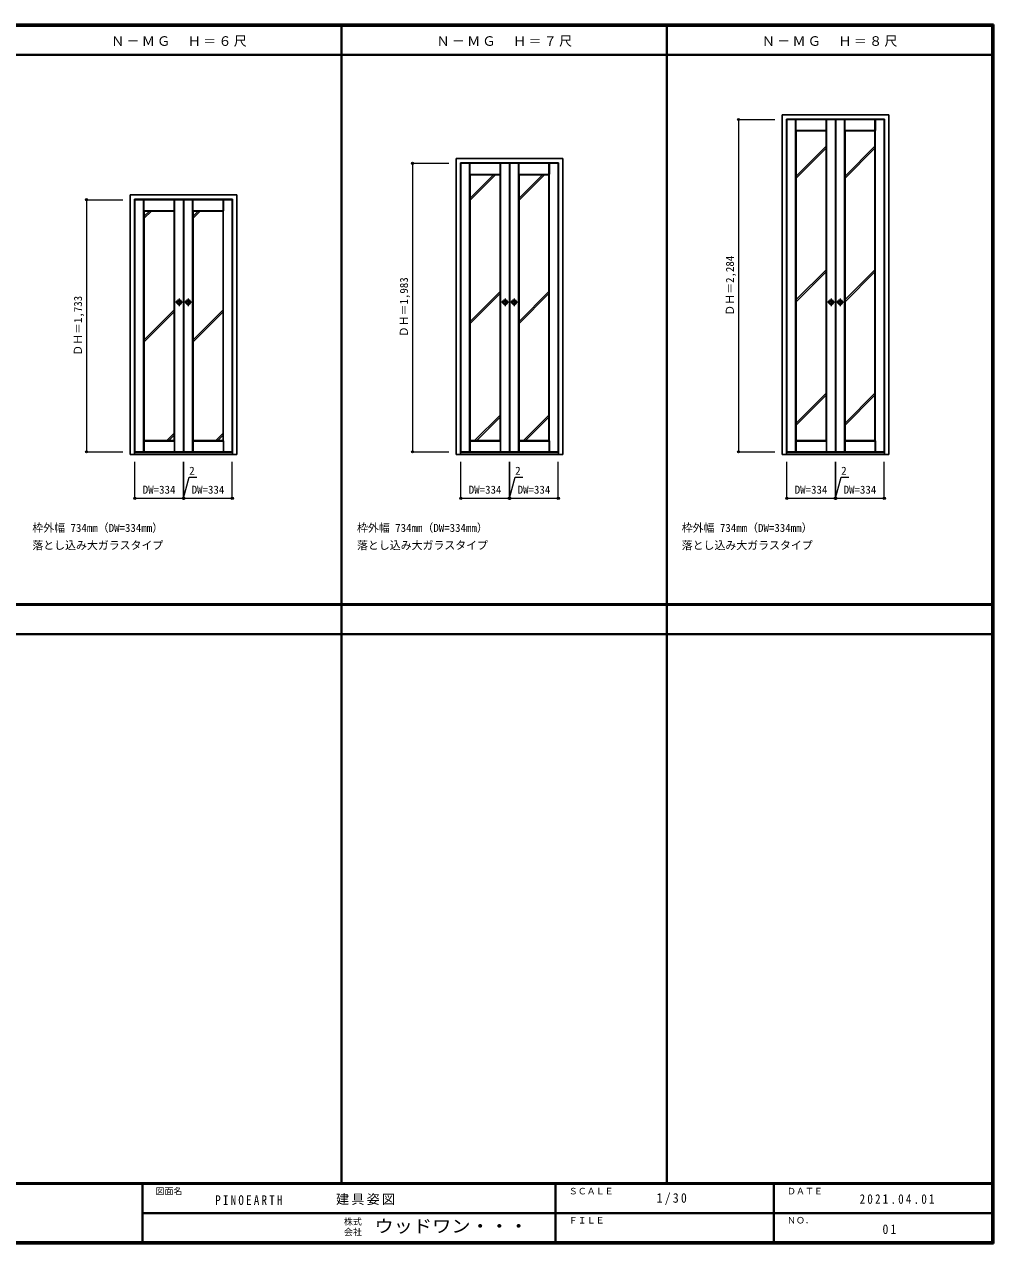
# Model space of a CAD drawing. Units: millimetres, scale not verified. Extents: x -6000 to 5700, y -4205 to 4175.
# Drawn here: x -961 to 5700, y -4205 to 4175 of the extents above; entities that cross this region are included whole.
import ezdxf
from ezdxf.enums import TextEntityAlignment as Align

# ---------------------------------------------------------------- set-up
doc = ezdxf.new("R2010")
doc.units = ezdxf.units.MM
doc.header["$LTSCALE"] = 30
doc.header["$PDMODE"] = 32
doc.header["$PDSIZE"] = 15
doc.linetypes.add('CHAIN1', pattern=[8, 5, -1, 1, -1])
for name, color, linetype, lineweight in [('0-1_通り芯', 4, 'CHAIN1', 9), ('0-2_扉', 3, 'Continuous', 25), ('0-3_仕上げ', 3, 'Continuous', 25), ('0-4_枠', 3, 'Continuous', 25), ('0-7_取手', 3, 'Continuous', 25), ('0-A_文字', 7, 'Continuous', 18), ('0-B_寸法', 7, 'Continuous', 9), ('0-C_ハッチ', 4, 'Continuous', 9), ('F-1_枠', 6, 'Continuous', 40)]:
    doc.layers.add(name, color=color, linetype=linetype, lineweight=lineweight)
doc.layers.add('F-A_文字', color=7, linetype='Continuous')
doc.styles.add('ＭＳ ゴシック', font='')
doc.styles.get('ＭＳ ゴシック').set_extended_font_data('MS Gothic')

msp = doc.modelspace()

# ---------------------------------------------------------------- linework, layer by layer
at = {"layer": '0-1_通り芯'}
for p, q in [((127.8, 2265), (75.8, 2265)), ((101.8, 2291), (101.8, 2239)), ((189.8, 2265), (137.8, 2265)), ((163.8, 2291), (163.8, 2239)), ((2368.2, 2265), (2316.2, 2265)), ((2342.2, 2291), (2342.2, 2239)), ((2430.2, 2265), (2378.2, 2265)), ((2404.2, 2291), (2404.2, 2239)), ((4608.6, 2265), (4556.6, 2265)), ((4582.6, 2291), (4582.6, 2239)), ((4670.6, 2265), (4618.6, 2265)), ((4644.6, 2291), (4644.6, 2239))]:
    msp.add_line(p, q, dxfattribs=at)
at = {"layer": '0-2_扉'}
for p, q in [((4278.6, 1237), (4278.6, 3521)), ((4614.6, 1237), (4614.6, 3521)), ((2038.2, 1237), (2038.2, 3220)), ((2374.2, 1237), (2374.2, 3220)), ((-202.2, 1237), (-202.2, 2970)), ((133.8, 1237), (133.8, 2970)), ((131.8, 1237), (-202.2, 1237)), ((467.8, 1237), (133.8, 1237)), ((2372.2, 1237), (2038.2, 1237)), ((2708.2, 1237), (2374.2, 1237)), ((4612.6, 1237), (4278.6, 1237)), ((4948.6, 1237), (4614.6, 1237))]:
    msp.add_line(p, q, dxfattribs=at)
for points in [[(4278.6, 3521), (4612.6, 3521), (4612.6, 1237)], [(4614.6, 3521), (4948.6, 3521), (4948.6, 1237)], [(2038.2, 3220), (2372.2, 3220), (2372.2, 1237)], [(2374.2, 3220), (2708.2, 3220), (2708.2, 1237)], [(-202.2, 2970), (131.8, 2970), (131.8, 1237)], [(133.8, 2970), (467.8, 2970), (467.8, 1237)]]:
    msp.add_lwpolyline(points, dxfattribs=at)
at = {"layer": '0-3_仕上げ', "color": 7, "lineweight": 18}
for p, q in [((4338.6, 1237), (4338.6, 3521)), ((4342.6, 3447), (4342.6, 3521)), ((4552.6, 1237), (4552.6, 3521)), ((4674.6, 1237), (4674.6, 3521)), ((4678.6, 3447), (4678.6, 3521)), ((4888.6, 1237), (4888.6, 3521)), ((4339.6, 3446), (4342.6, 3447)), ((4551.6, 3446), (4548.6, 3447)), ((4675.6, 3446), (4678.6, 3447)), ((4887.6, 3446), (4884.6, 3447)), ((2098.2, 1237), (2098.2, 3220)), ((2102.2, 3146), (2102.2, 3220)), ((2312.2, 1237), (2312.2, 3220)), ((2434.2, 1237), (2434.2, 3220)), ((2438.2, 3146), (2438.2, 3220)), ((2648.2, 1237), (2648.2, 3220)), ((2099.2, 3145), (2102.2, 3146)), ((2311.2, 3145), (2308.2, 3146)), ((2435.2, 3145), (2438.2, 3146)), ((2647.2, 3145), (2644.2, 3146)), ((-142.2, 1237), (-142.2, 2970)), ((-138.2, 2896), (-138.2, 2970)), ((71.8, 1237), (71.8, 2970)), ((193.8, 1237), (193.8, 2970)), ((197.8, 2896), (197.8, 2970)), ((407.8, 1237), (407.8, 2970)), ((-141.2, 2895), (-138.2, 2896)), ((70.8, 2895), (67.8, 2896)), ((194.8, 2895), (197.8, 2896)), ((406.8, 2895), (403.8, 2896)), ((-141.2, 1312), (-138.2, 1311)), ((-138.2, 1311), (-138.2, 1237)), ((70.8, 1312), (67.8, 1311)), ((194.8, 1312), (197.8, 1311)), ((197.8, 1311), (197.8, 1237)), ((406.8, 1312), (403.8, 1311)), ((2099.2, 1312), (2102.2, 1311)), ((2102.2, 1311), (2102.2, 1237)), ((2311.2, 1312), (2308.2, 1311)), ((2435.2, 1312), (2438.2, 1311)), ((2438.2, 1311), (2438.2, 1237)), ((2647.2, 1312), (2644.2, 1311)), ((4339.6, 1312), (4342.6, 1311)), ((4342.6, 1311), (4342.6, 1237)), ((4551.6, 1312), (4548.6, 1311)), ((4675.6, 1312), (4678.6, 1311)), ((4678.6, 1311), (4678.6, 1237)), ((4887.6, 1312), (4884.6, 1311))]:
    msp.add_line(p, q, dxfattribs=at)
at = {"layer": '0-3_仕上げ'}
for p, q in [((4339.6, 3446), (4339.6, 3521)), ((4551.6, 3446), (4551.6, 3521)), ((4675.6, 3446), (4675.6, 3521)), ((4887.6, 3446), (4887.6, 3521)), ((4339.6, 3446), (4342.6, 3443)), ((4342.6, 3443), (4548.6, 3443)), ((4342.6, 1315), (4342.6, 3443)), ((4551.6, 3446), (4548.6, 3443)), ((4548.6, 3443), (4548.6, 1315)), ((4675.6, 3446), (4678.6, 3443)), ((4678.6, 3443), (4884.6, 3443)), ((4678.6, 1315), (4678.6, 3443)), ((4887.6, 3446), (4884.6, 3443)), ((4884.6, 3443), (4884.6, 1315)), ((2099.2, 3145), (2099.2, 3220)), ((2311.2, 3145), (2311.2, 3220)), ((2435.2, 3145), (2435.2, 3220)), ((2647.2, 3145), (2647.2, 3220)), ((2099.2, 3145), (2102.2, 3142)), ((2102.2, 3142), (2308.2, 3142)), ((2102.2, 1315), (2102.2, 3142)), ((2311.2, 3145), (2308.2, 3142)), ((2308.2, 3142), (2308.2, 1315)), ((2435.2, 3145), (2438.2, 3142)), ((2438.2, 3142), (2644.2, 3142)), ((2438.2, 1315), (2438.2, 3142)), ((2647.2, 3145), (2644.2, 3142)), ((2644.2, 3142), (2644.2, 1315)), ((-141.2, 2895), (-141.2, 2970)), ((70.8, 2895), (70.8, 2970)), ((194.8, 2895), (194.8, 2970)), ((406.8, 2895), (406.8, 2970)), ((-141.2, 2895), (-138.2, 2892)), ((-138.2, 2892), (67.8, 2892)), ((-138.2, 1315), (-138.2, 2892)), ((70.8, 2895), (67.8, 2892)), ((67.8, 2892), (67.8, 1315)), ((194.8, 2895), (197.8, 2892)), ((197.8, 2892), (403.8, 2892)), ((197.8, 1315), (197.8, 2892)), ((406.8, 2895), (403.8, 2892)), ((403.8, 2892), (403.8, 1315)), ((-141.2, 1312), (-138.2, 1315)), ((-141.2, 1312), (-141.2, 1237)), ((-138.2, 1315), (67.8, 1315)), ((70.8, 1312), (67.8, 1315)), ((70.8, 1312), (70.8, 1237)), ((194.8, 1312), (197.8, 1315)), ((194.8, 1312), (194.8, 1237)), ((197.8, 1315), (403.8, 1315)), ((406.8, 1312), (403.8, 1315)), ((406.8, 1312), (406.8, 1237)), ((2099.2, 1312), (2102.2, 1315)), ((2099.2, 1312), (2099.2, 1237)), ((2102.2, 1315), (2308.2, 1315)), ((2311.2, 1312), (2308.2, 1315)), ((2311.2, 1312), (2311.2, 1237)), ((2435.2, 1312), (2438.2, 1315)), ((2435.2, 1312), (2435.2, 1237)), ((2438.2, 1315), (2644.2, 1315)), ((2647.2, 1312), (2644.2, 1315)), ((2647.2, 1312), (2647.2, 1237)), ((4339.6, 1312), (4342.6, 1315)), ((4339.6, 1312), (4339.6, 1237)), ((4342.6, 1315), (4548.6, 1315)), ((4551.6, 1312), (4548.6, 1315)), ((4551.6, 1312), (4551.6, 1237)), ((4675.6, 1312), (4678.6, 1315)), ((4675.6, 1312), (4675.6, 1237)), ((4678.6, 1315), (4884.6, 1315)), ((4887.6, 1312), (4884.6, 1315)), ((4887.6, 1312), (4887.6, 1237))]:
    msp.add_line(p, q, dxfattribs=at)
at = {"layer": '0-3_仕上げ', "color": 7, "lineweight": 18}
for points in [[(4342.6, 3447), (4548.6, 3447), (4548.6, 3521)], [(4678.6, 3447), (4884.6, 3447), (4884.6, 3521)], [(2102.2, 3146), (2308.2, 3146), (2308.2, 3220)], [(2438.2, 3146), (2644.2, 3146), (2644.2, 3220)], [(-138.2, 2896), (67.8, 2896), (67.8, 2970)], [(197.8, 2896), (403.8, 2896), (403.8, 2970)], [(-138.2, 1311), (67.8, 1311), (67.8, 1237)], [(197.8, 1311), (403.8, 1311), (403.8, 1237)], [(2102.2, 1311), (2308.2, 1311), (2308.2, 1237)], [(2438.2, 1311), (2644.2, 1311), (2644.2, 1237)], [(4342.6, 1311), (4548.6, 1311), (4548.6, 1237)], [(4678.6, 1311), (4884.6, 1311), (4884.6, 1237)]]:
    msp.add_lwpolyline(points, dxfattribs=at)
at = {"layer": '0-4_枠'}
for p, q in [((4246.6, 1218), (4246.6, 3554)), ((4246.6, 3554), (4980.6, 3554)), ((4276.6, 1218), (4276.6, 3524)), ((4276.6, 3524), (4950.6, 3524)), ((4950.6, 1218), (4950.6, 3524)), ((4980.6, 1218), (4980.6, 3554)), ((2006.2, 1218), (2006.2, 3253)), ((2006.2, 3253), (2740.2, 3253)), ((2036.2, 1218), (2036.2, 3223)), ((2036.2, 3223), (2710.2, 3223)), ((2710.2, 1218), (2710.2, 3223)), ((2740.2, 1218), (2740.2, 3253)), ((-234.2, 1218), (-234.2, 3003)), ((-234.2, 3003), (499.8, 3003)), ((-204.2, 1218), (-204.2, 2973)), ((-204.2, 2973), (469.8, 2973)), ((469.8, 1218), (469.8, 2973)), ((499.8, 1218), (499.8, 3003)), ((-234.2, 1218), (499.8, 1218)), ((-204.2, 1233), (469.8, 1233)), ((2006.2, 1218), (2740.2, 1218)), ((2036.2, 1233), (2710.2, 1233)), ((4246.6, 1218), (4980.6, 1218)), ((4276.6, 1233), (4950.6, 1233))]:
    msp.add_line(p, q, dxfattribs=at)
at = {"layer": '0-7_取手'}
for centre, radius in [((101.8, 2265), 16), ((101.8, 2265), 12.5), ((163.8, 2265), 16), ((163.8, 2265), 12.5), ((2342.2, 2265), 16), ((2342.2, 2265), 12.5), ((2404.2, 2265), 16), ((2404.2, 2265), 12.5), ((4582.6, 2265), 16), ((4582.6, 2265), 12.5), ((4644.6, 2265), 16), ((4644.6, 2265), 12.5)]:
    msp.add_circle(centre, radius, dxfattribs=at)
at = {"layer": '0-B_寸法', "color": 4}
for p, q in [((3946.6, 3521), (3946.6, 1237)), ((3946.6, 3521), (4196.6, 3521)), ((1706.2, 3220), (1706.2, 1237)), ((1706.2, 3220), (1956.2, 3220)), ((-534.2, 2970), (-534.2, 1237)), ((-534.2, 2970), (-284.2, 2970)), ((-534.2, 1237), (-284.2, 1237)), ((1706.2, 1237), (1956.2, 1237)), ((3946.6, 1237), (4196.6, 1237)), ((-202.2, 918), (-202.2, 1168)), ((131.8, 918), (131.8, 1168)), ((2038.2, 918), (2038.2, 1168)), ((2372.2, 918), (2372.2, 1168)), ((4278.6, 918), (4278.6, 1168)), ((4612.6, 918), (4612.6, 1168)), ((-202.2, 918), (131.8, 918)), ((2038.2, 918), (2372.2, 918)), ((4278.6, 918), (4612.6, 918))]:
    msp.add_line(p, q, dxfattribs=at)
for points in [[(131.8, 918), (133.8, 918), (133.8, 1168)], [(133.8, 918), (467.8, 918), (467.8, 1168)], [(2372.2, 918), (2374.2, 918), (2374.2, 1168)], [(2374.2, 918), (2708.2, 918), (2708.2, 1168)], [(4612.6, 918), (4614.6, 918), (4614.6, 1168)], [(4614.6, 918), (4948.6, 918), (4948.6, 1168)], [(132.8, 918), (171.77, 1063.45), (223.71, 1063.45)], [(2373.2, 918), (2412.17, 1063.45), (2464.11, 1063.45)], [(4613.6, 918), (4652.57, 1063.45), (4704.51, 1063.45)]]:
    msp.add_lwpolyline(points, dxfattribs=at)
at = {"layer": '0-B_寸法'}
for p in [(3946.6, 3521), (1706.2, 3220), (-534.2, 2970), (-534.2, 1237), (1706.2, 1237), (3946.6, 1237), (-202.2, 918), (131.8, 918), (133.8, 918), (467.8, 918), (2038.2, 918), (2372.2, 918), (2374.2, 918), (2708.2, 918), (4278.6, 918), (4612.6, 918), (4614.6, 918), (4948.6, 918)]:
    msp.add_point(p, dxfattribs=at)
at = {"layer": '0-C_ハッチ'}
for p, q in [((4342.6, 3131.6), (4548.6, 3337.6)), ((4342.6, 3117.46), (4548.6, 3323.46)), ((4678.6, 3131.6), (4884.6, 3337.6)), ((4678.6, 3117.46), (4884.6, 3323.46)), ((2102.2, 2981.1), (2263.1, 3142)), ((2102.2, 2966.96), (2277.24, 3142)), ((2438.2, 2981.1), (2599.1, 3142)), ((2438.2, 2966.96), (2613.24, 3142)), ((-138.2, 2856.1), (-102.3, 2892)), ((-138.2, 2841.96), (-88.16, 2892)), ((197.8, 2856.1), (233.7, 2892)), ((197.8, 2841.96), (247.84, 2892)), ((4342.6, 2283.07), (4548.6, 2489.07)), ((4342.6, 2268.93), (4548.6, 2474.93)), ((4678.6, 2283.07), (4884.6, 2489.07)), ((4678.6, 2268.93), (4884.6, 2474.93)), ((2102.2, 2132.57), (2308.2, 2338.57)), ((2102.2, 2118.43), (2308.2, 2324.43)), ((2438.2, 2132.57), (2644.2, 2338.57)), ((2438.2, 2118.43), (2644.2, 2324.43)), ((-138.2, 2007.57), (67.8, 2213.57)), ((-138.2, 1993.43), (67.8, 2199.43)), ((197.8, 2007.57), (403.8, 2213.57)), ((197.8, 1993.43), (403.8, 2199.43)), ((4342.6, 1434.54), (4548.6, 1640.54)), ((4342.6, 1420.4), (4548.6, 1626.4)), ((4678.6, 1434.54), (4884.6, 1640.54)), ((4678.6, 1420.4), (4884.6, 1626.4)), ((2133.16, 1315), (2308.2, 1490.04)), ((2147.3, 1315), (2308.2, 1475.9)), ((2469.16, 1315), (2644.2, 1490.04)), ((2483.3, 1315), (2644.2, 1475.9)), ((17.76, 1315), (67.8, 1365.04)), ((31.9, 1315), (67.8, 1350.9)), ((353.76, 1315), (403.8, 1365.04)), ((367.9, 1315), (403.8, 1350.9))]:
    msp.add_line(p, q, dxfattribs=at)
at = {"layer": 'F-1_枠'}
for p, q in [((-6000, 4175), (5700, 4175)), ((-6000, 4170), (5700, 4170)), ((-6000, 4165), (5700, 4165)), ((1218, 4175), (1218, -3790)), ((3454, 4175), (3454, -3790)), ((5690, 4175), (5690, -4205)), ((5695, 4175), (5695, -4205)), ((5700, 4175), (5700, -4205)), ((-6000, 3965), (5700, 3965)), ((-5990, 190.5), (5690, 190.5)), ((-5990, 187.5), (5690, 187.5)), ((-5990, 184.5), (5690, 184.5)), ((-5990, -15.5), (5690, -15.5)), ((5700, -3790), (-6000, -3790)), ((5700, -3795), (-6000, -3795)), ((-150, -3795), (-150, -4195)), ((2690, -3795), (2690, -4195)), ((4190, -3795), (4190, -4195)), ((-150, -3995), (5690, -3995.01)), ((5700, -4195), (-6000, -4195)), ((5700, -4200), (-6000, -4200)), ((5700, -4205), (-6000, -4205))]:
    msp.add_line(p, q, dxfattribs=at)

# ---------------------------------------------------------------- texts
at = {"layer": '0-A_文字', "style": 'ＭＳ ゴシック'}
for s, p in [('枠外幅 734mm（DW=334mm）', (-906.8, 670.5)), ('枠外幅 734mm（DW=334mm）', (1324.8, 670.5)), ('枠外幅 734mm（DW=334mm）', (3556.4, 670.5)), ('落とし込み大ガラスタイプ', (-906.8, 550.5)), ('落とし込み大ガラスタイプ', (1324.8, 550.5)), ('落とし込み大ガラスタイプ', (3556.4, 550.5))]:
    msp.add_text(s, height=54.99, dxfattribs=at).set_placement(p, align=Align.BOTTOM_LEFT)
at = {"layer": '0-A_文字', "char_height": 65.98, "attachment_point": 7, "style": 'ＭＳ ゴシック'}
for s, insert in [('\\T1.17;Ｎ－ＭＧ\u3000Ｈ＝６尺', (-365, 4020)), ('\\T1.17;Ｎ－ＭＧ\u3000Ｈ＝７尺', (1871, 4020)), ('\\T1.17;Ｎ－ＭＧ\u3000Ｈ＝８尺', (4107, 4020))]:
    msp.add_mtext(s, dxfattribs=dict(at, insert=insert))
at = {"layer": '0-B_寸法', "style": 'ＭＳ ゴシック'}
for s, p in [('ＤＨ＝2,284', (3931.6, 2172.75)), ('ＤＨ＝1,983', (1691.2, 2024.75)), ('ＤＨ＝1,733', (-549.2, 1897.25))]:
    msp.add_text(s, height=54.99, rotation=90, dxfattribs=at).set_placement(p, align=Align.BOTTOM_LEFT)
for s, p in [('2', (171.77, 1063.45)), ('2', (2412.17, 1063.45)), ('2', (4652.57, 1063.45)), ('DW=334', (-147.7, 933)), ('DW=334', (188.3, 933)), ('DW=334', (2092.7, 933)), ('DW=334', (2428.7, 933)), ('DW=334', (4333.1, 933)), ('DW=334', (4669.1, 933))]:
    msp.add_text(s, height=54.99, dxfattribs=at).set_placement(p, align=Align.BOTTOM_LEFT)
at = {"layer": 'F-A_文字', "style": 'ＭＳ ゴシック'}
for s, p in [('図面名', (-60, -3880)), ('ＳＣＡＬＥ', (2780, -3880)), ('ＤＡＴＥ', (4280, -3880)), ('ＮＯ．', (4280, -4080)), ('株式', (1235, -4089)), ('会社', (1235, -4161)), ('ＦＩＬＥ', (2780, -4080))]:
    msp.add_text(s, height=43.99, dxfattribs=at).set_placement(p, align=Align.BOTTOM_LEFT)
at = {"layer": 'F-A_文字', "style": 'ＭＳ ゴシック', "width": 1.1}
msp.add_text('ウッドワン・・・', height=87.98, dxfattribs=at).set_placement((1445, -4155), align=Align.BOTTOM_LEFT)
at = {"layer": 'F-A_文字', "char_height": 65.98, "attachment_point": 7, "style": 'ＭＳ ゴシック'}
for s, insert in [('\\T1.38;\\W0.9;1/30', (3383.75, -3940)), ('\\T1.39;\\W0.85;PINOEARTH', (350, -3940)), ('\\T1.17;建具姿図', (1180.42, -3940)), ('\\T1.39;\\W0.85;2021.04.01', (4778.75, -3932.5)), ('\\T1.36;\\W0.9;01', (4936.25, -4140))]:
    msp.add_mtext(s, dxfattribs=dict(at, insert=insert))

doc.saveas('drawing.dxf')
